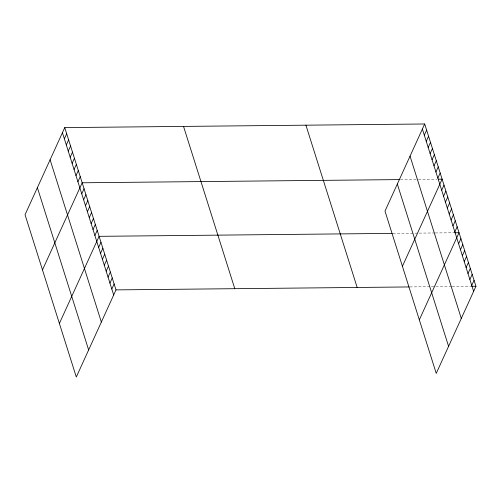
<?xml version="1.0" encoding="UTF-8"?>
<svg xmlns="http://www.w3.org/2000/svg" width="501" height="501" viewBox="0 0 501 501"><rect width="100%" height="100%" fill="white"/><g stroke="black" fill="none" stroke-linecap="round" stroke-linejoin="round"><path stroke-width="0.38" stroke-dasharray="2.5 1.88" d="M400.55 179.577L417.627 179.408M418.366 179.402L436.928 179.214M392.966 233.378L434.536 232.959M435.281 232.952L453.843 232.765M409.881 286.929L429.921 286.729M431.405 286.716L435.118 286.678M435.864 286.672L451.451 286.516M452.196 286.503L470.752 286.321"/><path stroke-width="0.75" d="M64.754 127.605L25.05 214.735L76.302 377.015L116.007 289.885L64.754 127.605L424.698 123.985L475.95 286.265L436.246 373.395L384.993 211.115L424.698 123.985M64.372 138.827L66.689 133.736M66.307 144.958L68.631 139.867M68.242 151.089L70.566 145.998M70.178 157.22L72.501 152.129M72.119 163.351L74.436 158.26M74.054 169.482L76.371 164.391M75.989 175.613L78.306 170.522M77.924 181.744L80.248 176.653M42.479 269.907L82.183 182.784L399.811 179.59M81.738 193.824L84.062 188.733M83.617 199.774L85.94 194.682M85.496 205.723L87.819 200.632M87.381 211.679L89.698 206.581M89.259 217.628L91.577 212.53M91.138 223.578L93.455 218.486M93.017 229.527L95.334 224.435M94.896 235.476L97.213 230.385M59.387 323.464L99.098 236.334L392.22 233.385M98.653 247.375L100.977 242.284M100.532 253.331L102.855 248.233M102.411 259.28L104.734 254.189M104.289 265.229L106.613 260.138M106.168 271.179L108.492 266.087M108.047 277.128L110.37 272.037M109.926 283.078L112.249 277.986M111.811 289.027L114.128 283.935M424.316 135.207L426.633 130.116M426.251 141.338L428.568 136.247M428.186 147.469L430.509 142.378M430.121 153.6L432.444 148.509M432.056 159.731L434.38 154.64M433.998 165.862L436.315 160.771M435.933 171.993L438.25 166.902M437.868 178.124L440.185 173.033M402.416 266.288L442.126 179.164L438.413 179.201M441.682 190.205L444.005 185.113M443.56 196.154L445.884 191.063M445.439 202.103L447.762 197.012M447.318 208.053L449.641 202.961M449.197 214.008L451.52 208.911M451.075 219.958L453.399 214.86M452.96 225.907L455.277 220.816M454.839 231.857L457.156 226.765M419.331 319.838L459.035 232.715L454.582 232.758M458.597 243.755L460.914 238.664M460.475 249.705L462.792 244.613M462.354 255.66L464.677 250.563M464.233 261.61L466.556 256.512M466.112 267.559L468.435 262.468M467.99 273.508L470.314 268.417M469.869 279.458L472.192 274.366M471.748 285.407L474.071 280.316M116.007 289.885L409.135 286.941M471.497 286.309L475.95 286.265M422.374 129.076L473.627 291.357M410.037 156.149L461.289 318.429M397.331 184.042L448.583 346.323M305.917 125.181L357.169 287.461M183.535 126.415L234.787 288.695M62.437 132.702L113.689 294.983M50.1 159.769L101.352 322.049M37.387 187.662L88.639 349.942"/></g></svg>
